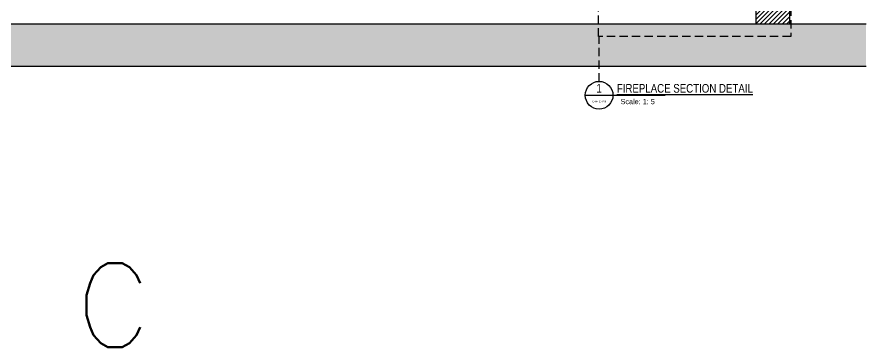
# Model space of a CAD drawing. Header units: inches. Extents: x 274057 to 444617, y 485849 to 635630.
# Drawn here: x 355675 to 360752, y 514371 to 516343 of the extents above; entities that cross this region are included whole.
import ezdxf
from ezdxf.enums import TextEntityAlignment as Align

# ---------------------------------------------------------------- set-up
doc = ezdxf.new("R2010")
doc.units = ezdxf.units.IN
doc.header["$MEASUREMENT"] = 0
doc.linetypes.add('HIDDEN', pattern=[0.375, 0.25, -0.125])
for name, color, linetype in [('A-TEXT', 7, 'Continuous'), ('Calliper_wall hatch_CHB', 8, 'Continuous'), ('CQ section wall', 3, 'Continuous'), ('CQ spot detail elevation', 1, 'Continuous'), ('CQ text label', 3, 'Continuous'), ('CQ wall section', 5, 'Continuous')]:
    doc.layers.add(name, color=color, linetype=linetype)
doc.styles.add('ARIAL', font='arial.ttf')
doc.styles.add('romans', font='romans.shx')

# ---------------------------------------------------------------- blocks, each defined once
blk = doc.blocks.new('ff15 section c and d')
at = {"layer": 'Calliper_wall hatch_CHB', "ltscale": 300}
h = blk.add_hatch(dxfattribs=at)
h.set_pattern_fill('AR-CONC', color=256, scale=10, angle=-13.9714, style=0)
h.set_pattern_definition([(36.028577, (0, 0), (68.0890203, -23.40695), [7.5, -82.5]), (341.028577, (0, 0), (4.6961155, 76.3439316), [6, -66]), (86.480021, (5.674, -1.95), (72.7851354, 52.936981), [6.374019, -70.114211]), (32.212777, (4.83, 19.41), (99.570572, -41.829513), [11.25, -123.75]), (82.664212, (13.13, 15.92), (114.220033, 71.96377), [9.561034, -105.171376]), (337.21274, (4.83, 19.41), (114.220033, 71.96377), [9, -99]), (7.028577, (13.326, 12.14), (48.2040844, -53.482392), [7.5, -82.5]), (312.028577, (13.326, 12.14), (41.119588, 64.495185), [6, -66]), (57.480021, (17.34, 7.685), (89.323671, 11.012793), [6.374019, -70.114211]), (23.5285767, (0, 0), (9.2173322, 32.010976), [0, -65.2, 0, -67, 0, -66.25]), (353.528577, (0, 0), (35.0512903, 31.9228578), [0, -38.2, 0, -63.7, 0, -25.25]), (313.5285767, (-21.64, 5.384), (51.2584374, -15.0772595), [0, -25, 0, -78, 0, -103.5]), (303.528577, (-31.344, 7.8), (59.0102484, -4.3659754), [0, -32.5, 0, -51.8, 0, -73.5])])
h.paths.add_polyline_path([(359082.1, 520249.3), (351544, 520249.3), (351544, 519999.3), (359082.1, 519999.3)])
h.paths.add_polyline_path([(359082.1, 516299.3), (351544, 516299.3), (351544, 516049.3), (359082.1, 516049.3)])
at = {"layer": 'Calliper_wall hatch_CHB'}
h = blk.add_hatch(dxfattribs=at)
h.set_pattern_fill('ANSI31,_O', color=8, scale=150)
h.set_pattern_definition([(45, (0, 0), (-13.25825215, 13.25825215), [])])
h.paths.add_polyline_path([(351925.4, 516299.3), (351725.4, 516299.3), (351725.4, 519999.3), (351925.4, 519999.3)])
h.paths.add_polyline_path([(358625.4, 516299.3), (358425.4, 516299.3), (358425.4, 519999.3), (358625.4, 519999.3)])
at = {"layer": 'CQ section wall', "elevation": 0}
blk.add_lwpolyline([(358625.4, 516299.3), (358425.4, 516299.3), (358425.4, 519999.3), (358625.4, 519999.3)], close=True, dxfattribs=at)
for points in [[(359082.1, 516299.3), (351544, 516299.3)], [(351544, 516049.3), (359082.1, 516049.3)]]:
    blk.add_lwpolyline(points, dxfattribs=at)
blk = doc.blocks.new('dwgtit')
at = {"linetype": 'Continuous', "ltscale": 2}
blk.add_line((-8, 0), (38.23, 0), dxfattribs=at)
blk.add_circle((0, 0), 8, dxfattribs=at)
at = {"linetype": 'Continuous', "ltscale": 2, "style": 'ARIAL', "width": 0.8}
for tag, height, p in [('DTN0', 5, (0, 3.99)), ('DTRFNO', 3, (0, -3.56))]:
    blk.add_attdef(tag, text='', height=height, dxfattribs=at).set_placement(p, align=Align.MIDDLE_CENTER)
for tag, p, height in [('DTNL1', (19.8, 1.48), 5), ('DTNL2', (20.36, -5.16), 3), ('DTSC', (63.36, -5.21), 3)]:
    blk.add_attdef(tag, p, '', height=height, dxfattribs=at)

msp = doc.modelspace()

# ---------------------------------------------------------------- linework, layer by layer
at = {"layer": 'CQ spot detail elevation', "color": 3, "linetype": 'HIDDEN', "ltscale": 200}
msp.add_lwpolyline([(359153.1, 517824.2), (360302.3, 517824.2), (360302.3, 516226.7), (359153.1, 516226.7)], close=True, dxfattribs=at)
msp.add_lwpolyline([(359155.9, 515958.3), (359155.9, 516226.7)], dxfattribs=at)

# ---------------------------------------------------------------- block references
at = {"layer": 'CQ text label', "ltscale": 500}
ref = msp.add_blockref('dwgtit', (359155.9, 515875.5), dxfattribs=dict(at, xscale=10.3566124243798, yscale=10.3566124243798, zscale=10.3566124243798))
ref.add_attrib('DTN0', '1', dxfattribs={"layer": '0', "linetype": 'Continuous', "ltscale": 2, "height": 51.8, "rotation": 0, "style": 'ARIAL', "width": 0.8}).set_placement((359155.9, 515916.8), align=Align.MIDDLE_CENTER)
ref.add_attrib('DTRFNO', 'ID-FF-15-008', dxfattribs={"layer": '0', "linetype": 'Continuous', "ltscale": 2, "height": 10, "rotation": 0, "style": 'ARIAL', "width": 0.8}).set_placement((359155.9, 515838.6), align=Align.MIDDLE_CENTER)
ref.add_attrib('DTNL1', '%%uFIREPLACE SECTION DETAIL', (359261.8, 515890.8), dxfattribs={"layer": '0', "linetype": 'Continuous', "ltscale": 2, "height": 51.783, "rotation": 0, "style": 'ARIAL', "width": 0.8})
ref.add_attrib('DTSC', 'Scale: 1: 5', (359284.2, 515822.1), dxfattribs={"layer": '0', "linetype": 'Continuous', "ltscale": 2, "height": 31.07, "rotation": 0, "style": 'ARIAL', "width": 0.8})
at = {"layer": 'CQ wall section'}
msp.add_blockref('ff15 section c and d', (1669.7, 0), dxfattribs=at)

# ---------------------------------------------------------------- texts
at = {"layer": 'A-TEXT', "style": 'romans'}
msp.add_text('SECTION C', height=500, rotation=0, dxfattribs=at).set_placement((352940.7, 514371.2))

doc.saveas('drawing.dxf')
